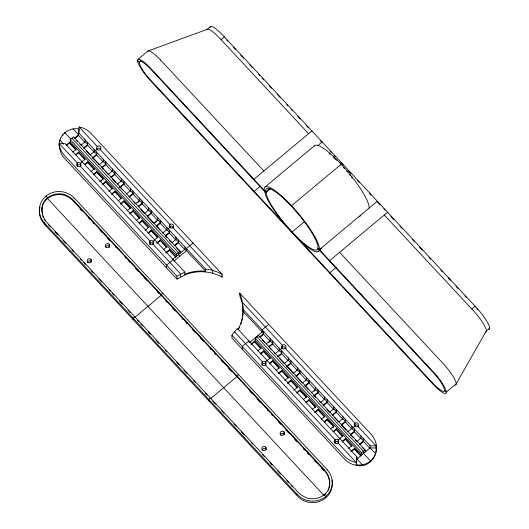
<?xml version="1.0" encoding="UTF-8"?>
<svg xmlns="http://www.w3.org/2000/svg" width="529" height="529" viewBox="0 0 529 529"><rect width="100%" height="100%" fill="white"/><g stroke="black" fill="none" stroke-linecap="round" stroke-linejoin="round"><path stroke-width="0.79" d="M41.917 210.344C40.931 196.742 58.322 189.389 68.803 196.715A21.616 20.459 -1.1 0 1 73.67 200.603L324.442 469.937A21.616 20.459 -1.1 0 1 327.901 474.996L329.144 478.375L329.607 481.403M59.241 145.23C58.468 134.869 69.359 126.801 79.165 129.056M329.726 483.01C330.07 496.314 313.082 503.046 302.826 495.931A21.616 20.459 -1.1 0 1 297.959 492.043L47.187 222.716A21.616 20.459 -1.1 0 1 43.722 217.65L42.485 214.271L41.93 210.793M369.063 208.122L369.116 207.48A41.89 8.729 50.1 0 0 343.599 166.906A41.89 8.729 50.1 0 0 314.153 146.156M85.116 142.519L78.576 135.49L79.119 126.927L82.696 127.886L86.082 129.473A21.616 20.459 -1.1 0 1 90.948 133.361L222.107 274.227L222.16 277.07L217.968 275.027L212.77 273.295A31.264 29.598 -1.1 0 0 205.662 271.985L203.83 271.8A41.89 39.655 -1.1 0 0 185.917 274.478L176.97 279.087L64.525 158.31A21.616 20.459 -1.1 0 1 61.06 153.251L59.559 148.715L59.228 144.523M78.821 132.329L79.079 129.876M356.242 465.355L352.664 464.402L349.285 462.809A21.616 20.459 -1.1 0 1 344.419 458.921L231.966 338.15L231.914 335.307L237.263 328.416L356.791 456.791L356.242 465.355C370.889 468.892 381.323 451.363 374.307 439.03A21.616 20.459 -1.1 0 0 370.842 433.972L239.69 293.106C239.333 297.364 242.335 300.988 242.513 305.246A31.264 29.598 -1.1 0 1 242.996 312.084L242.943 309.24A31.264 29.598 -1.1 0 0 242.461 302.403L241.297 297.305L239.69 293.106M356.83 458.921L356.229 464.647C366.213 466.962 377.203 458.544 376.139 448.023L370.069 447.865L356.83 458.921L362.246 464.74L362.259 465.447M41.97 209.193C42.578 196.431 58.917 190.658 68.816 197.423A21.616 20.459 -1.1 0 1 73.683 201.311L324.456 470.645A21.616 20.459 -1.1 0 1 327.914 475.703L329.422 480.239M59.294 144.08L59.427 142.942M317.85 248.597L431.763 370.948A21.616 4.503 50.1 0 1 435.936 375.722C441.47 380.873 452.05 400.665 436.141 386.481A21.616 4.503 50.1 0 1 431.981 382.308L152.094 81.697A21.616 4.503 50.1 0 1 147.922 76.923C142.394 71.772 131.807 51.981 147.717 66.165A21.616 4.503 50.1 0 1 151.876 70.337L265.789 192.682L270.841 188.463M42.115 208.77L42.327 207.646M59.632 141.825L59.909 140.02L63.698 144.093M329.051 488.227L329.699 481.853M328.251 490.323L328.688 489.292M62.475 135.761L63.189 134.902M46.016 196.18L47.471 197.74L47.484 198.454L324.171 495.613L325.785 494.053M137.99 59.367L147.922 51.075M140.886 60.544L139.028 62.098L137.566 60.537A19.996 4.166 50.1 0 1 150.732 68.439L265.657 191.848L269.446 188.681M70.245 139.557L176.679 253.874L176.726 256.003L70.291 141.693L70.245 139.557L73.557 136.793L179.992 251.11L180.032 253.239M65.913 145.343L70.291 141.693M74.424 138.234L78.563 134.783L73.147 128.964L73.161 129.678M66.522 145.561L69.478 143.095L69.458 142.38L76.004 149.409L76.017 150.117L69.478 143.095M75.032 138.453L78.576 135.49M207.176 29.406L210.482 26.642M72.83 152.054L76.004 149.409M85.063 139.676L85.103 141.805L80.97 145.263L79.879 144.093M75.369 154.785L78.543 152.134L85.083 159.163L81.909 161.808M83.509 147.988L87.642 144.536L85.103 141.805M76.348 154.686L78.556 152.848L78.543 152.134M84.071 148.239L87.662 145.244L87.602 142.407M221.043 39.662L224.356 36.898M82.174 161.848L80.501 163.249L80.54 165.379M95.418 150.791L97.091 149.396M84.448 164.539L87.622 161.887L94.162 168.916L94.175 169.624L87.635 162.601L87.622 161.887M85.427 164.44L87.635 162.601M92.601 158.455L96.741 154.997L96.688 152.16M90.995 171.561L94.162 168.916M93.534 174.292L96.701 171.641L103.248 178.67L103.261 179.377M93.547 175L96.721 172.355L96.701 171.641M102.236 167.746L105.82 164.75L105.767 161.914M99.697 181.632L103.248 178.67M100.894 181.354L102.077 180.363M102.13 184.449L105.787 181.394L112.327 188.423L112.34 189.131L105.8 182.108L105.787 181.394M110.753 177.248L114.892 173.796L112.346 171.065L108.214 174.524L104.94 171.012M103.591 183.947L105.8 182.108M111.315 177.499L114.905 174.504L114.846 171.667M108.782 191.386L112.327 188.423M117.293 184.277L121.432 180.819L123.971 183.55L119.832 187.002L119.845 187.716L123.984 184.257L123.931 181.421M111.692 193.799L114.866 191.148L121.406 198.177L118.45 200.643M111.712 194.507L114.879 191.862L114.866 191.148M126.371 194.031L130.511 190.572L130.471 188.443M120.295 203.956L123.951 200.901L130.491 207.93L126.94 210.892M128.911 196.755L133.05 193.303L130.511 190.572M120.791 204.26L123.965 201.615L123.951 200.901M129.479 197.006L133.063 194.011L133.01 191.174M137.831 202.521L139.015 201.529M129.856 213.306L133.03 210.654L139.57 217.683L139.583 218.391L133.043 211.369L133.03 210.654M137.996 206.508L142.136 203.057L139.59 200.326L135.457 203.784L133.817 202.025M129.87 214.014L133.043 211.369M138.558 206.76L142.149 203.764L142.089 200.927M136.026 220.646L139.57 217.683M138.935 223.059L142.109 220.408L148.649 227.437L145.105 230.399M139.921 222.96L142.122 221.122L142.109 220.408M147.644 216.513L151.228 213.518L151.175 210.681M153.615 223.291L157.754 219.833L160.294 222.564L156.161 226.015L159.976 230.115M155.407 222.517L156.584 221.532M148.021 232.813L151.195 230.161L157.735 237.19L157.748 237.898L151.208 230.875L151.195 230.161M148.999 232.714L151.208 230.875M156.174 226.729L160.307 223.271L160.254 220.434M154.779 239.657L157.735 237.19M162.701 233.044L166.84 229.586L169.379 232.317L165.24 235.769L166.873 237.528M154.825 239.875L153.165 241.264L153.205 243.393M168.063 228.819L169.723 227.437M156.617 242.97L160.274 239.915L166.814 246.944L166.827 247.651L160.287 240.629L160.274 239.915M157.113 243.274L160.287 240.629M165.802 236.02L169.392 233.024L169.333 230.188M163.157 249.992L166.814 246.944M175.879 237.21L175.919 239.339L171.78 242.798L169.597 240.457M165.703 252.723L169.353 249.668L175.899 256.697M174.319 245.522L178.458 242.07L175.919 239.339M166.199 253.027L169.366 250.382L169.353 249.668M174.887 245.773L178.471 242.778L178.418 239.941M176.679 253.874L179.992 251.11M172.348 259.66L184.998 249.093L184.958 246.964M260.38 186.162L254.178 191.339L254.191 192.053M173.175 259.587L166.556 265.108L166.609 267.952M193.032 243.003L186.413 248.531L186.453 250.66L173.816 261.214M265.003 187.021L314.656 145.568M317.407 145.865L322.135 141.917L322.181 142.427M162.846 293.225L161.193 294.607L161.206 295.314L134.723 317.426L134.71 316.712L133.057 318.094L133.083 319.516M341.192 164.268L291.532 205.721L291.545 206.436A39.682 8.272 50.1 0 1 318.002 247.374L317.651 249.166L316.507 250.045A39.682 8.272 50.1 0 1 308.83 247.109L303.091 242.705A39.682 8.272 50.1 0 1 280.939 218.907L275.133 210.919A39.682 8.272 50.1 0 1 267.244 197.138L265.578 191.068A39.682 8.272 50.1 0 1 291.545 206.436M304.611 221.512L292.041 232.006L292.054 232.714M319.41 249.576L377.342 201.212L377.25 201.807L379.974 204.736M319.939 249.655L321.797 248.101M359.555 216.579L360.811 215.528M318.101 251.652L319.344 250.614M336.107 267.489L329.898 272.673L329.911 273.381M268.758 324.33L262.139 329.858L262.179 331.987L249.543 342.541M255.322 338.329L361.757 452.645L361.796 454.775L255.362 340.464L255.322 338.329L258.628 335.571L365.063 449.881L365.103 452.011M250.984 344.114L255.362 340.464M259.494 337.006L263.634 333.554L242.983 311.376L242.963 313.829A41.89 39.655 -1.1 0 1 242.672 316.587M251.592 344.333L254.548 341.866L254.535 341.152L261.075 348.181L257.901 350.826M260.103 337.224L263.647 334.262L263.594 331.425M266.041 344.035L270.174 340.577L272.719 343.308L268.58 346.76M268.739 342.501L269.711 341.694M260.44 353.557L263.614 350.906L270.154 357.935L270.167 358.642L263.627 351.62L263.614 350.906M260.453 354.265L263.627 351.62M269.142 347.011L272.733 344.015L272.673 341.179M238.572 374.552L236.919 375.934L236.932 376.641L210.449 398.754L210.436 398.046L208.776 399.428L208.81 400.843M266.98 360.58L270.154 357.935M267.244 360.619L265.584 362.008L265.624 364.137M280.489 349.563L282.149 348.181M269.737 363.125L272.693 360.659L279.233 367.688L276.065 370.333M277.659 356.513L281.798 353.061L279.259 350.33L275.12 353.789L274.029 352.618M269.75 363.84L272.706 361.373L272.693 360.659M278.267 356.731L281.812 353.769L281.759 350.932M278.228 373.375L281.778 370.412L288.318 377.441L288.331 378.149L281.792 371.127L281.778 370.412M278.836 373.593L281.792 371.127M286.758 366.981L290.89 363.522L290.838 360.685M284.662 380.49L288.318 377.441M287.313 383.128L290.857 380.166L297.397 387.195L297.41 387.902L290.871 380.88L290.857 380.166M287.915 383.346L290.871 380.88M296.425 376.238L299.976 373.276L299.917 370.439M293.74 390.243L297.397 387.195M302.363 383.049L306.503 379.591L309.042 382.322L304.902 385.773L308.718 389.873M296.392 392.882L299.936 389.919L306.476 396.948L306.496 397.656L299.95 390.633L299.936 389.919M296.994 393.1L299.95 390.633M304.916 386.487L309.055 383.029L309.002 380.192M303.309 399.593L306.476 396.948M311.442 392.802L315.582 389.344L315.542 387.215M314.147 391.268L315.112 390.462M306.066 402.146L309.022 399.673L315.562 406.702L312.388 409.347M314.001 396.241L313.988 395.527L318.121 392.075L315.582 389.344M306.079 402.853L309.035 400.387L309.022 399.673M314.59 395.745L318.134 392.783L318.081 389.946M314.557 412.389L318.101 409.426L324.641 416.455L321.467 419.1M323.067 405.28L327.206 401.828L324.667 399.097L320.528 402.556L319.437 401.385M315.158 412.607L318.114 410.14L318.101 409.426M323.669 405.498L327.22 402.536L327.167 399.699M333.706 406.722L333.746 408.851L329.607 412.309L326.882 409.38M324.224 421.653L327.18 419.18L333.726 426.209L333.739 426.916L332.635 427.842M332.146 415.034L336.285 411.582L333.746 408.851M324.237 422.36L327.193 419.894L327.18 419.18M332.754 415.252L336.299 412.289L336.246 409.453M471.808 308.996L475.121 306.231M330.552 428.854L333.726 426.209M333.091 431.585L336.265 428.933L342.805 435.962L342.818 436.67L336.279 429.647L336.265 428.933M334.07 431.485L336.279 429.647M341.245 425.501L345.377 422.043L345.325 419.206M339.631 438.607L342.805 435.962M347.771 431.816L351.911 428.358L354.45 431.089L350.31 434.54L353.035 437.47M339.896 438.647L338.223 440.049L338.262 442.178M353.134 427.591L354.814 426.195M342.17 441.338L345.344 438.686L351.884 445.716L351.897 446.423L345.358 439.401L345.344 438.686M342.184 442.046L345.358 439.401M350.324 435.255L354.463 431.796L354.41 428.959M489.656 328.106L486.349 330.87L456.223 383.816L446.291 392.108L444.829 390.547M348.71 448.361L351.884 445.716M350.773 451.495L354.423 448.44L360.97 455.469L360.983 456.177L354.437 449.154L354.423 448.44M359.389 444.3L363.529 440.842L360.99 438.111L356.85 441.57L355.217 439.811M352.235 450.999L354.437 449.154M359.958 444.545L363.542 441.55L363.489 438.713M361.757 452.645L365.063 449.881M358.027 458.643L356.844 459.635L356.791 456.791M176.97 279.087L176.917 276.244L184.806 272.078L65.279 143.703L59.208 143.551L59.268 146.394M184.846 274.207L185.904 273.764A41.89 39.655 -1.1 0 1 203.817 271.093L205.649 271.278L184.998 249.093M148.166 50.949L207.421 29.274M242.943 309.24L370.029 445.735L376.099 445.894L357.921 426.381M222.107 274.227L217.915 272.184L212.711 270.458A31.264 29.598 -1.1 0 0 205.609 269.149L78.523 132.653M300.829 241.449L306.886 246.56A31.264 6.513 50.1 0 0 310.649 249.212L311.541 249.774A41.89 8.729 50.1 0 0 317.883 251.758L319.086 250.825L319.463 248.934A41.89 8.729 50.1 0 0 291.532 205.721A41.89 8.729 50.1 0 0 264.123 189.501L265.882 195.909A41.89 8.729 50.1 0 0 272.409 207.752L273.314 209.114A31.264 6.513 50.1 0 0 277.136 214.609L283.246 222.564M226.617 40.025L227.741 41.236M233.368 47.279L235.623 49.693M240.682 55.135L243.499 58.157M249.688 64.802L251.936 67.216M258.688 74.47L259.812 75.68M262.067 78.094L263.753 79.912M269.367 85.943L271.608 88.343M277.203 94.354L280 97.356M286.711 104.57L287.829 105.774M291.188 109.377L292.306 110.581M297.9 116.585L300.141 118.992M306.298 125.598L308.533 128.005M320.581 140.945L322.207 142.691M330.109 151.182L331.233 152.385M334.037 155.4L335.161 156.604M340.775 162.628L343.017 165.041M348.069 170.464L350.872 173.479M357.604 180.713L359.29 182.518M369.394 193.369L371.074 195.175M383.796 208.836L384.887 210.006M390.971 216.546L393.768 219.548M399.924 226.161L402.159 228.561M412.23 239.379L414.465 241.779M419.504 247.188L422.301 250.191M429.012 257.405L430.692 259.21M440.816 270.081L442.502 271.893M448.129 277.937L450.377 280.35M456.005 286.394L458.253 288.814M465.004 296.061L466.135 297.272M308.566 133.665L219.912 38.452A19.996 4.166 50.1 0 0 206.806 29.809M384.285 214.992L472.939 310.206A19.996 4.166 50.1 0 1 486.409 330.936A19.996 4.166 50.1 0 1 485.397 332.252M160.664 60.121L263.878 170.973M339.598 252.3L442.813 363.159A19.996 4.166 50.1 0 1 456.282 383.889A19.996 4.166 50.1 0 1 455.271 385.198M317.955 248.015L432.881 371.451A19.996 4.166 50.1 0 1 446.35 392.181A19.996 4.166 50.1 0 1 433.125 384.206M433.125 384.233L150.977 81.195A19.996 4.166 50.1 0 1 137.507 60.465M221.043 275.867L222.16 277.07M79.119 126.927L97.29 146.447M100.199 149.575L169.921 224.488L169.968 226.624M172.838 227.615L212.711 270.458L212.77 273.295M285.257 348.36L355.012 423.246L355.052 425.382M370.069 447.865L375.484 453.684L375.497 454.391M87.662 145.244L94.202 152.273L94.149 149.429M96.741 154.997L103.281 162.026L103.228 159.183M105.82 164.75L112.36 171.78L112.307 168.936M114.905 174.504L121.445 181.533L121.392 178.69M123.984 184.257L130.524 191.286M133.063 194.011L139.61 201.04L139.55 198.196M142.149 203.764L148.689 210.793L148.636 207.95M151.228 213.518L157.768 220.547L157.715 217.703M160.307 223.271L166.853 230.3L166.794 227.457M169.392 233.024L175.932 240.054M178.471 242.778L185.011 249.807M263.647 334.262L270.193 341.291L270.134 338.448M272.733 344.015L279.272 351.044L279.219 348.201M281.812 353.769L288.351 360.798L288.298 357.954M290.89 363.522L297.437 370.551L297.377 367.708M299.976 373.276L306.516 380.305L306.463 377.461M309.055 383.029L315.595 390.058M318.134 392.783L324.68 399.812L324.621 396.968M327.22 402.536L333.759 409.565M336.299 412.289L342.838 419.318L342.785 416.475M345.377 422.043L351.375 428.483M354.463 431.796L361.003 438.825L360.95 435.982M363.542 441.55L370.082 448.579L370.029 445.735M76.606 140.575L77.697 141.746M86.234 150.917L90.049 155.017L94.188 151.558L96.728 154.289L92.588 157.741L96.952 162.429M98.037 163.6L99.128 164.77L103.267 161.312L105.807 164.043L101.667 167.495L103.307 169.254M112.386 179.007L115.659 182.518M119.832 187.002L122.556 189.931M140.721 209.438L144.536 213.537L148.675 210.079L151.215 212.81L147.075 216.262L153.073 222.702M176.501 247.87L178.683 250.21M179.774 251.381L180.858 252.551M262.225 339.935L264.401 342.276M269.671 347.93L271.304 349.689M279.841 358.854L284.199 363.542L288.338 360.084L290.877 362.815L286.744 366.266L293.284 373.295L297.424 369.837L299.963 372.568L295.823 376.02L296.914 377.19M298.006 378.367L301.821 382.46M313.988 395.527L315.621 397.286M334.328 417.381L338.686 422.063L342.825 418.604L345.364 421.335L341.231 424.787L346.138 430.057M362.663 447.812L365.936 451.323M71.904 138.175L178.339 252.492L178.379 254.621L179.834 256.188M256.975 336.947L363.41 451.263L363.449 453.393L370.598 461.076L370.611 461.784M70.846 139.127L64.796 132.627L64.809 133.341M78.556 152.848L85.096 159.87M96.721 172.355L102.712 178.795M114.879 191.862L121.419 198.884M123.965 201.615L130.504 208.638M142.122 221.122L148.12 227.563M169.366 250.382L175.912 257.405M254.548 341.866L261.088 348.889M272.706 361.373L279.252 368.396M309.035 400.387L315.575 407.409M318.114 410.14L324.654 417.163M327.193 419.894L333.739 426.916M152.967 244.206L180.7 273.989L180.759 276.832M234.744 332.033L262.477 361.823L262.516 363.952M265.386 364.95L335.108 439.864L335.148 441.999M80.302 166.192L150.051 241.079L150.097 243.208M338.024 442.991L356.189 462.518L352.612 461.559L349.226 459.972A21.616 20.459 -1.1 0 1 344.359 456.084L231.914 335.307M176.917 276.244L64.465 155.466A21.616 20.459 -1.1 0 1 61.007 150.408L59.764 147.029L59.208 143.551L77.386 163.064L77.426 165.193M74.199 198.011L327.226 469.765M79.886 208.671L82.14 211.084M88.33 217.736L90.016 219.548M92.826 222.57L93.957 223.78M100.146 230.426L101.832 232.238M106.898 237.68L109.708 240.702M115.335 246.739L116.459 247.949M124.857 256.968L125.975 258.172M128.772 261.174L129.889 262.377M135.484 268.382L138.281 271.39M143.875 277.394L146.672 280.403M157.305 291.816L158.984 293.621M165.709 300.842L166.833 302.046M172.441 308.076L175.244 311.085M181.976 318.313L183.094 319.523M185.904 322.531L187.021 323.735M192.635 329.759L195.439 332.774M200.484 338.196L203.288 341.205M210.02 348.439L211.144 349.643M214.509 353.253L215.627 354.463M221.241 360.487L223.483 362.894M228.528 368.316L231.338 371.332M249.814 391.176L252.049 393.576M257.087 398.985L260.44 402.589M267.158 409.803L268.276 411.007M271.635 414.61L272.752 415.814M278.347 421.818L280.582 424.225M285.647 429.66L289.019 433.284M294.646 439.328L296.895 441.741M303.646 448.995L304.777 450.205M307.587 453.227L308.711 454.437M314.338 460.475L316.587 462.895M321.652 468.337L323.907 470.75M48.331 224.633L50.017 226.445M55.082 231.881L57.892 234.902M62.958 240.345L65.768 243.366M71.957 250.012L73.65 251.824M80.401 259.078L81.526 260.288M83.774 262.701L85.46 264.513M91.087 270.557L93.322 272.957M98.916 278.968L101.713 281.97M108.987 289.786L110.105 290.983M112.346 293.39L114.026 295.189M119.62 301.199L122.417 304.201M128.011 310.212L130.246 312.619M137.527 320.435L138.651 321.639M140.893 324.052L142.579 325.857M148.186 331.881L150.428 334.295M156.042 340.319L158.845 343.328M165.577 350.562L166.695 351.765M176.792 362.61L179.04 365.017M184.085 370.439L186.889 373.454M193.621 380.682L195.3 382.487M205.397 393.331L207.084 395.137M212.684 401.154L215.482 404.163M221.638 410.769L223.873 413.175M233.944 423.994L236.185 426.394M241.217 431.803L244.014 434.805M251.288 442.621L252.406 443.818M262.523 454.682L264.209 456.494M269.836 462.538L272.091 464.958M277.712 471.002L280.529 474.024M286.718 480.669L288.404 482.481M291.221 485.503L292.345 486.713M44.403 222.881L297.43 494.641M44.429 224.303L297.457 496.057A19.996 18.932 -1.1 0 0 325.699 497.961A19.996 18.932 -1.1 0 0 331.881 479.988M42.836 216.13L43.252 217.254M42.499 214.986L41.903 209.636M375.868 446.41L376.152 448.731M329.593 480.689L329.712 482.567M387.612 212.936L387.598 212.228L329.666 260.592L329.679 261.306M351.864 426.229L351.924 429.072M325.639 497.888L325.613 496.473L324.158 494.906L324.171 495.613M324.442 469.937L324.456 470.645M311.892 131.609L311.879 130.901L253.946 179.265L253.96 179.972M296.3 493.425L296.326 494.846M282.387 347.368L282.347 345.232L242.461 302.403L242.513 305.246M283.961 431.895L284 434.025M265.75 447.091L265.796 449.227M248.921 342.336L248.894 340.914L242.275 346.442L242.328 349.285M205.609 269.142L205.662 271.985M184.806 272.078L184.859 274.921M109.212 244.213L109.252 246.342M91.008 259.408L91.048 261.544M73.67 200.603L73.683 201.311M45.534 224.091L45.56 225.513M476.827 308.804A21.616 4.503 50.1 0 1 477.667 309.763M488.71 329.488A19.996 4.166 50.1 0 0 489.722 328.172A19.996 4.166 50.1 0 0 476.252 307.468L223.225 35.688A19.996 4.166 50.1 0 0 210 27.739M329.124 153.423A39.682 8.272 50.1 0 1 330.149 154.276M333.33 157.1A39.682 8.272 50.1 0 1 336.656 160.28M343.486 167.481A39.682 8.272 50.1 0 1 344.399 168.5M346.66 171.112A39.682 8.272 50.1 0 1 347.553 172.17M349.312 174.306A39.682 8.272 50.1 0 1 350.185 175.377M351.461 176.99A39.682 8.272 50.1 0 1 352.301 178.075M147.551 51.478A19.996 4.166 50.1 0 1 160.664 60.147M297.496 494.589A19.996 18.932 -1.1 0 0 325.672 496.539A19.996 18.932 -1.1 0 0 327.16 469.818M44.469 222.828A19.996 18.932 -1.1 0 1 45.95 196.107A19.996 18.932 -1.1 0 1 74.133 198.064M44.932 220.494A21.616 20.459 -1.1 0 1 44.297 219.442M44.496 224.25A19.996 18.932 -1.1 0 1 39.404 210.568M39.516 209.339A19.996 18.932 -1.1 0 1 39.992 206.912M280.145 435.274A2.202 2.09 -1.1 0 1 284.324 434.474M262.047 449.941A2.202 2.09 -1.1 0 1 266.113 449.676M105.509 247.056A2.202 2.09 -1.1 0 1 109.761 247.308M87.305 262.258A2.202 2.09 -1.1 0 1 91.365 261.994M242.566 317.268A41.89 39.655 -1.1 0 1 240.847 323.986M239.525 327.22A41.89 39.655 -1.1 0 1 238.592 329.098M242.95 313.115A41.89 39.655 -1.1 0 1 237.898 329.613M77.049 165.61A2.202 2.09 -1.1 0 1 80.858 165.828M96.701 149.482A2.202 2.09 -1.1 0 1 100.761 149.211M169.584 227.034A2.202 2.09 -1.1 0 1 173.4 227.258M149.462 244.114A2.202 2.09 -1.1 0 1 153.714 244.358M261.881 364.858A2.202 2.09 -1.1 0 1 265.948 364.587M281.752 348.267A2.202 2.09 -1.1 0 1 286.004 348.512M334.52 442.899A2.202 2.09 -1.1 0 1 338.765 443.143M354.417 426.281A2.202 2.09 -1.1 0 1 358.483 426.017M281.084 435.017A2.202 2.09 -1.1 0 0 284.503 433.403A2.202 2.09 -1.1 0 0 281.329 431.406A2.202 2.09 -1.1 0 0 281.084 435.017M262.873 450.212A2.202 2.09 -1.1 0 0 266.299 448.605A2.202 2.09 -1.1 0 0 263.118 446.608A2.202 2.09 -1.1 0 0 262.873 450.212M88.131 262.529A2.202 2.09 -1.1 0 0 91.55 260.923A2.202 2.09 -1.1 0 0 88.376 258.926A2.202 2.09 -1.1 0 0 88.131 262.529M106.336 247.334A2.202 2.09 -1.1 0 0 109.761 245.721A2.202 2.09 -1.1 0 0 106.58 243.724A2.202 2.09 -1.1 0 0 106.336 247.334M77.624 166.37A2.202 2.09 -1.1 0 0 81.043 164.757A2.202 2.09 -1.1 0 0 77.869 162.76A2.202 2.09 -1.1 0 0 77.624 166.37M97.521 149.753A2.202 2.09 -1.1 0 0 100.946 148.14A2.202 2.09 -1.1 0 0 97.766 146.143A2.202 2.09 -1.1 0 0 97.521 149.753M170.159 227.794A2.202 2.09 -1.1 0 0 173.578 226.181A2.202 2.09 -1.1 0 0 170.404 224.184A2.202 2.09 -1.1 0 0 170.159 227.794M150.289 244.385A2.202 2.09 -1.1 0 0 153.708 242.771A2.202 2.09 -1.1 0 0 150.534 240.774A2.202 2.09 -1.1 0 0 150.289 244.385M282.579 348.538A2.202 2.09 -1.1 0 0 286.004 346.925A2.202 2.09 -1.1 0 0 282.823 344.928A2.202 2.09 -1.1 0 0 282.579 348.538M262.708 365.129A2.202 2.09 -1.1 0 0 266.133 363.516A2.202 2.09 -1.1 0 0 262.953 361.519A2.202 2.09 -1.1 0 0 262.708 365.129M335.346 443.17A2.202 2.09 -1.1 0 0 338.765 441.556A2.202 2.09 -1.1 0 0 335.584 439.559A2.202 2.09 -1.1 0 0 335.346 443.17M355.243 426.553A2.202 2.09 -1.1 0 0 358.669 424.939A2.202 2.09 -1.1 0 0 355.488 422.942A2.202 2.09 -1.1 0 0 355.243 426.553"/></g></svg>
